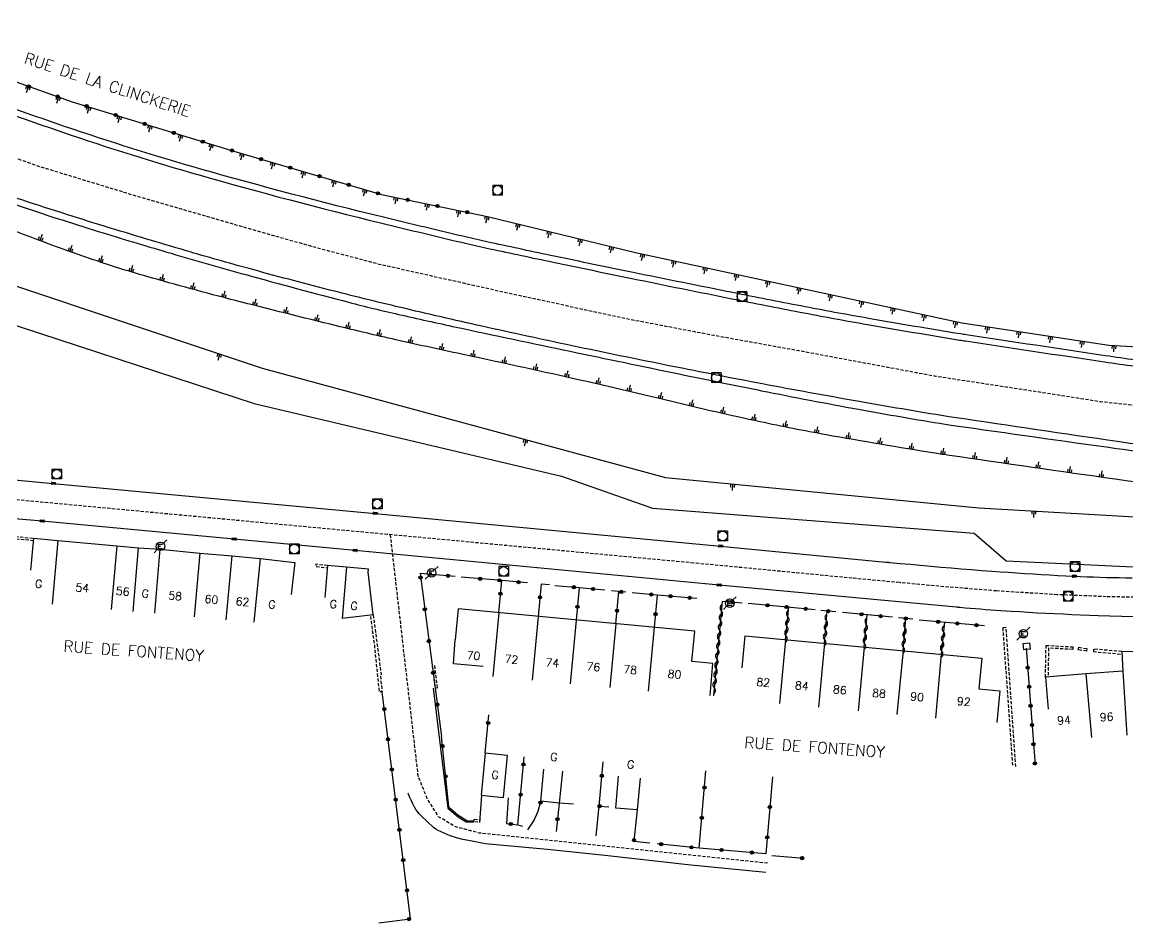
# Model space of a CAD drawing. Header units: millimetres. Extents: x 84999 to 86000, y 139000 to 140000.
# Drawn here: x 85462.4 to 85635, y 139859.4 to 140000 of the extents above; entities that cross this region are included whole.
import ezdxf
from ezdxf.enums import TextEntityAlignment as Align

# ---------------------------------------------------------------- set-up
doc = ezdxf.new("R2010")
doc.units = ezdxf.units.MM
doc.linetypes.add('DASHED', pattern=[0.75, 0.5, -0.25])
doc.layers.get('0').update_dxf_attribs({"linetype": 'CONTINUOUS'})
for name, color, linetype in [('W0001', 6, 'DASHED'), ('W0008', 7, 'CONTINUOUS'), ('W0100', 7, 'CONTINUOUS'), ('W0112', 1, 'DASHED'), ('W0211', 2, 'CONTINUOUS'), ('W0310', 3, 'CONTINUOUS'), ('W0322', 7, 'CONTINUOUS'), ('W0400', 7, 'CONTINUOUS'), ('W0420', 7, 'CONTINUOUS'), ('W0471', 7, 'CONTINUOUS'), ('W0989', 7, 'CONTINUOUS'), ('W0991', 7, 'CONTINUOUS'), ('W1102', 7, 'CONTINUOUS')]:
    doc.layers.add(name, color=color, linetype=linetype)
doc.styles.get("Standard").update_dxf_attribs({"font": 'romans.shx', "width": 0.85})

# ---------------------------------------------------------------- blocks, each defined once
blk = doc.blocks.new('t322o')
at = {"color": 0, "linetype": 'Continuous'}
for radius in [0.25, 0.15]:
    blk.add_circle((0, 0), radius, dxfattribs=at)
blk = doc.blocks.new('t211o')
at = {"color": 0, "linetype": 'Continuous'}
for p, q in [((-0.29, 0.5), (-0.29, 0)), ((0, 1), (0, 0)), ((0.29, 0.5), (0.29, 0))]:
    blk.add_line(p, q, dxfattribs=at)
blk = doc.blocks.new('T420')
for p, q in [((0.75, 0.75), (-0.75, 0.75)), ((-0.75, 0.75), (-0.75, -0.75)), ((0.75, 0.75), (0.75, -0.75)), ((0.75, -0.75), (-0.75, -0.75))]:
    blk.add_line(p, q)
blk.add_ellipse((0, 0), major_axis=(-0.53, 0.53), ratio=1, start_param=3.926991, end_param=10.210176)
blk = doc.blocks.new('t310o')
at = {"color": 0, "linetype": 'Continuous'}
for centre, start, end in [((-0.5, 0.38), 216.8699, 323.1304), ((0.5, -0.37), 36.8699, 143.1303)]:
    blk.add_arc(centre, 0.625, start, end, dxfattribs=at)
blk = doc.blocks.new('T471')
for p, q in [((-0.333334, 0.333334), (-0.333334, -0.333334)), ((-0.333334, 0.333334), (0.333334, 0.333334)), ((-0.333334, 0), (0, 0)), ((0.500001, 0.500001), (1.000002, 1.000002)), ((-0.500001, -0.500001), (-1.000002, -1.000002)), ((-0.333334, -0.333334), (0.333334, -0.333334))]:
    blk.add_line(p, q)
blk.add_ellipse((0, 0), major_axis=(0.471405, 0.471405), ratio=1, start_param=5.4977871438, end_param=11.780972451)
blk = doc.blocks.new('T400')
for p, q in [((-0.15, 0.3), (0.15, 0.3)), ((-0.15, -0.25), (-0.15, 0.3)), ((-0.15, 0.15), (0.15, 0.15)), ((-0.15, 0), (0.15, 0)), ((0.15, 0.3), (0.15, -0.25)), ((-0.15, -0.15), (0.15, -0.15)), ((-0.15, -0.25), (-0.15, -0.3)), ((-0.15, -0.3), (0.15, -0.3)), ((0.15, -0.3), (0.15, -0.25))]:
    blk.add_line(p, q)
blk = doc.blocks.new('t112o')
at = {"color": 0, "linetype": 'Continuous'}
for p, q in [((-0.5, 0.5), (0.5, 0.5)), ((-0.5, -0.5), (-0.5, 0.5)), ((0.5, 0.5), (0.5, -0.5)), ((0.5, -0.5), (-0.5, -0.5))]:
    blk.add_line(p, q, dxfattribs=at)

msp = doc.modelspace()

# ---------------------------------------------------------------- linework, layer by layer
at = {"layer": 'W0001', "flags": 128}
for points in [[(85407.33, 140000), (85414.11, 139997.22), (85432.19, 139989.67), (85448.54, 139983.35), (85464.77, 139977.58), (85480.64, 139972.75), (85495.7, 139968.39), (85508.18, 139964.86), (85518.15, 139962.24), (85536.2, 139958.2), (85556.52, 139953.78), (85570.34, 139951.15), (85583.67, 139948.75), (85605.03, 139944.76), (85620.87, 139942.35), (85630.78, 139940.79), (85643.32, 139939.44), (85661.75, 139937.06)], [(85578.79, 139868.73), (85533.77, 139873.44), (85529.96, 139874.45), (85527.41, 139875.99), (85525.61, 139878.85), (85524.23, 139882.33), (85519.9, 139919.99)]]:
    msp.add_lwpolyline(points, dxfattribs=at)
at = {"layer": 'W0001'}
msp.add_lwpolyline([(85641.3, 139910.12), (85631.66, 139910.33), (85624, 139910.64), (85614.54, 139911.22), (85606.29, 139911.89), (85599.37, 139912.53), (85591.98, 139913.22), (85567.26, 139915.58), (85453.14, 139926.22), (85433.96, 139927.86), (85399.33, 139930.25), (85367.54, 139932.16), (85354.99, 139932.89), (85346.02, 139933.42), (85286.52, 139936.97), (85280.65, 139937.34), (85275.66, 139937.69), (85271.73, 139938.03), (85267.2, 139938.52), (85262.68, 139939.05), (85255.34, 139940.14), (85249.09, 139941.12), (85243.22, 139942.16)], dxfattribs=at)
at = {"layer": 'W0008', "flags": 128}
for points in [[(85661.16, 139930.94, 0.008282), (85641.32, 139933.47, -0.006368), (85633.42, 139934.53, -0.000194), (85608.21, 139938.25, -0.003488), (85606.81, 139938.46, -0.003393), (85592.76, 139940.84, -0.003225), (85578, 139943.53, -0.002645), (85563.66, 139946.33, -0.002459), (85548.26, 139949.49, -0.002984), (85534.16, 139952.55, -0.003298), (85521.44, 139955.47, -0.004562), (85510.2, 139958.24, -0.004123), (85497.82, 139961.53, -0.004363), (85487.98, 139964.31, -0.003382), (85475.35, 139968.11, -0.00528), (85461.61, 139972.49, -0.00534), (85448.12, 139977.11, -0.00548), (85435.57, 139981.72, -0.005298), (85422.69, 139986.76, -0.004076), (85410.76, 139991.7, -0.004017), (85398.73, 139996.91, -0.00223), (85391.81, 140000)], [(85422.04, 140000, 0.004563), (85429.37, 139997.12, 0.002607), (85445.65, 139991.01, 0.003184), (85456.99, 139986.9, 0.003105), (85468.68, 139982.83, 0.012824), (85490.19, 139976.09, 0.009921), (85518.35, 139968.67, 0.001393), (85531.82, 139965.44, 0.005248), (85535.41, 139964.63, 0.001339), (85545.29, 139962.54, 0.001077), (85557.58, 139960, 0.001157), (85573.19, 139956.84, 0.001703), (85583.8, 139954.76, 0.004285), (85594.36, 139952.82, 0.003148), (85608.77, 139950.39, 0.002784), (85609.67, 139950.25, 0.000116), (85631.38, 139946.98, 0.005753), (85640.83, 139945.68, 0.006949), (85662.34, 139943.2)]]:
    msp.add_lwpolyline(points, format="xyb", dxfattribs=at)
at = {"layer": 'W0008'}
for points in [[(85458.98, 139928.75), (85467.25, 139928.02), (85517.49, 139923.33), (85571.43, 139918.23), (85597.27, 139915.73), (85597.34, 139915.73), (85597.4, 139915.73), (85597.46, 139915.72), (85597.52, 139915.72), (85597.59, 139915.7), (85597.65, 139915.7), (85597.71, 139915.7), (85597.77, 139915.69), (85597.84, 139915.69), (85597.89, 139915.69), (85599.48, 139915.53), (85601.08, 139915.38), (85602.66, 139915.23), (85604.26, 139915.09), (85605.85, 139914.95), (85607.44, 139914.81), (85609.03, 139914.69), (85610.62, 139914.56), (85612.22, 139914.44), (85613.81, 139914.31), (85613.81, 139914.31), (85615.09, 139914.22), (85616.38, 139914.14), (85617.66, 139914.05), (85618.95, 139913.97), (85620.23, 139913.88), (85621.52, 139913.8), (85622.8, 139913.73), (85624.09, 139913.66), (85625.38, 139913.59), (85626.66, 139913.53), (85626.66, 139913.53), (85627.67, 139913.5), (85628.68, 139913.45), (85629.68, 139913.42), (85630.69, 139913.38), (85631.7, 139913.34), (85632.7, 139913.31), (85633.7, 139913.3), (85634.71, 139913.27), (85635.72, 139913.25)], [(85635.96, 139907.19), (85634.1, 139907.23), (85632.24, 139907.3), (85630.38, 139907.36), (85629.03, 139907.41), (85627.67, 139907.47), (85626.31, 139907.52), (85624.96, 139907.58), (85623.6, 139907.64), (85622.25, 139907.72), (85620.89, 139907.78), (85619.54, 139907.86), (85618.18, 139907.94), (85616.83, 139908.03), (85616.83, 139908.03), (85616.02, 139908.08), (85615.23, 139908.12), (85614.43, 139908.19), (85613.62, 139908.25), (85612.83, 139908.3), (85612.03, 139908.36), (85611.23, 139908.42), (85610.43, 139908.5), (85609.63, 139908.56), (85608.84, 139908.64), (85608.78, 139908.64), (85608.73, 139908.64), (85608.67, 139908.66), (85608.62, 139908.66), (85608.56, 139908.66), (85608.5, 139908.67), (85608.45, 139908.67), (85608.39, 139908.67), (85608.34, 139908.69), (85608.28, 139908.69), (85588.05, 139910.55), (85571.23, 139912.14), (85522.02, 139916.83), (85514.4, 139917.56), (85495.51, 139919.33), (85465.52, 139922.14), (85427.69, 139925.33)]]:
    msp.add_lwpolyline(points, dxfattribs=at)
at = {"layer": 'W0008', "flags": 128}
for points in [[(85526.57, 139896.03), (85528.86, 139877.35), (85530.46, 139875.97), (85531.71, 139875.19), (85532.93, 139875.19)], [(85578.49, 139867.29), (85566.33, 139868.48), (85553.35, 139869.94), (85544.44, 139870.87), (85535.25, 139871.72), (85534.71, 139871.78), (85534.16, 139871.87), (85532.67, 139872.15), (85531.19, 139872.46), (85530.19, 139872.71), (85529.21, 139873.03), (85528.27, 139873.4), (85527.35, 139873.83), (85526.96, 139874.06), (85526.6, 139874.33), (85525.62, 139875.22), (85524.67, 139876.15), (85524.39, 139876.46), (85524.12, 139876.79), (85523.88, 139877.13), (85523.66, 139877.49), (85523.37, 139878.02), (85523.11, 139878.56), (85522.88, 139879.11), (85522.67, 139879.67)]]:
    msp.add_lwpolyline(points, dxfattribs=at)
at = {"layer": 'W0100'}
for points in [[(85463.73, 139914.48), (85464.21, 139919.45), (85467.98, 139919.09), (85477.18, 139918.28), (85480.55, 139917.97), (85483.93, 139917.72), (85490.15, 139917.12), (85495.17, 139916.69), (85499.57, 139916.27), (85504.98, 139915.66), (85504.41, 139910.69)], [(85569.8, 139894.89), (85570.26, 139899.88), (85566.95, 139900.19), (85567.4, 139904.95), (85530.48, 139908.41), (85530.02, 139903.62)], [(85574.84, 139899.25), (85575.3, 139904.22), (85612.22, 139900.75), (85611.77, 139895.95), (85615.07, 139895.66), (85614.6, 139890.67)], [(85639.17, 139901.61), (85634.09, 139901.77), (85634.28, 139898.69), (85628.47, 139898.3), (85622.17, 139897.75), (85622.6, 139892.77)]]:
    msp.add_lwpolyline(points, dxfattribs=at)
at = {"layer": 'W0100', "flags": 128}
for points in [[(85517.18, 139907.48), (85516.42, 139914.17), (85516.48, 139914.61), (85513.02, 139914.95), (85510.06, 139915.2), (85509.64, 139910.22)], [(85517.18, 139907.48), (85512.34, 139906.93)], [(85534.35, 139899.43), (85529.72, 139899.85), (85530.02, 139903.62)], [(85546.74, 139883.11), (85546.26, 139878.13), (85543.37, 139878.41), (85543.86, 139883.39)], [(85558.87, 139882.03), (85558.43, 139877.05), (85555.08, 139877.35), (85555.52, 139882.33)]]:
    msp.add_lwpolyline(points, dxfattribs=at)
msp.add_lwpolyline([(85538.19, 139885.56), (85534.7, 139885.89), (85534.08, 139879.33), (85537.57, 139879)], close=True, dxfattribs=at)
at = {"layer": 'W0112'}
for points in [[(85464.17, 139919.06), (85457.78, 139919.66), (85452.01, 139911.34), (85451.68, 139911.56), (85457.59, 139920.08), (85464.21, 139919.45)], [(85617.55, 139883.81), (85616.02, 139905.5), (85615.5, 139905.47), (85617.04, 139883.78)], [(85622.17, 139897.75), (85622.27, 139902.73), (85626.47, 139902.5), (85626.45, 139902.09), (85622.66, 139902.31), (85622.57, 139897.78)], [(85627.3, 139902.05), (85627.36, 139902.44), (85628.66, 139902.23), (85628.59, 139901.83), (85627.3, 139902.05)], [(85634.09, 139901.77), (85629.68, 139902.14), (85629.65, 139901.75), (85634.12, 139901.36)]]:
    msp.add_lwpolyline(points, dxfattribs=at)
at = {"layer": 'W0112', "flags": 128}
for points in [[(85510.06, 139915.2), (85508.26, 139915.38), (85508.22, 139915.03), (85510.03, 139914.85)], [(85517.18, 139907.48), (85518.45, 139898.17), (85518.31, 139898.15), (85518.59, 139895.5), (85518.19, 139895.45), (85517.43, 139902.7), (85516.79, 139907.43)]]:
    msp.add_lwpolyline(points, dxfattribs=at)
for points in [[(85527.26, 139896.12), (85526.81, 139899.54), (85526.41, 139899.48), (85526.86, 139896.07)], [(85532.98, 139875.59), (85533.83, 139875.5), (85533.79, 139875.1), (85532.93, 139875.19)]]:
    msp.add_lwpolyline(points, close=True, dxfattribs=at)
at = {"layer": 'W0211', "flags": 128}
for points in [[(85660.63, 139925.42, 0.002275), (85641.06, 139927.63, -0.007332), (85633.08, 139928.65, -0.00029), (85607.18, 139932.38, -0.003337), (85604.94, 139932.72, -0.005245), (85587.93, 139935.59, -0.008591), (85577.59, 139937.63, -0.006524), (85563.83, 139940.78, 0.00507), (85546.13, 139944.89, 0.002166), (85531.74, 139948.02, -0.002835), (85520.74, 139950.42, -0.004835), (85511.45, 139952.6, -0.002828), (85495.63, 139956.56, -0.006714), (85481.86, 139960.3, -0.011754), (85474.08, 139962.72, -0.009185), (85464.68, 139966.08, 0.005111), (85447.83, 139972.26, 0.005383), (85431.12, 139978, -0.008984), (85421.13, 139981.51, -0.013644), (85413.71, 139984.5, -0.005935), (85396.94, 139992.04, -0.00376), (85380.11, 140000)], [(85389.29, 140000, 0.003182), (85398.46, 139995.94, 0.003423), (85411.24, 139990.47, 0.003943), (85422.41, 139985.89, 0.004542), (85434.85, 139981.03, 0.004412), (85447.75, 139976.26, 0.005478), (85462.23, 139971.22, 0.006231), (85475.06, 139967.1, 0.003684), (85485.66, 139963.92, 0.00336), (85497.33, 139960.59, 0.0039), (85513.4, 139956.27, 0.008135), (85521.14, 139954.39, 0.002719), (85530.15, 139952.4, 0.001376), (85547.96, 139948.63, 0.000801), (85564.99, 139945.09, 0.001062), (85577.84, 139942.48, 0.004616), (85592.97, 139939.58, 0.005177), (85606.51, 139937.26, 0.004732), (85607.79, 139937.06, 0.000236), (85633.29, 139933.47, 0.005357), (85641.25, 139932.44, -0.000621), (85661.05, 139930.12)], [(85662.41, 139944.16, -0.006878), (85640.95, 139946.63, -0.005754), (85631.52, 139947.93, -0.000116), (85609.81, 139951.19, -0.002784), (85608.92, 139951.33, -0.003148), (85594.52, 139953.76, -0.004285), (85583.99, 139955.7, -0.001703), (85573.38, 139957.78, -0.001157), (85557.77, 139960.93, -0.001077), (85545.48, 139963.47, -0.001339), (85535.61, 139965.57, -0.005248), (85532.05, 139966.37, -0.001393), (85518.58, 139969.6, -0.009921), (85490.45, 139977.02, -0.012824), (85468.99, 139983.73, -0.003105), (85457.31, 139987.8, -0.003184), (85445.98, 139991.91, -0.002607), (85429.71, 139998.02, -0.003173), (85424.62, 140000)]]:
    msp.add_lwpolyline(points, format="xyb", dxfattribs=at)
msp.add_lwpolyline([(85535.03, 139969.67), (85558.16, 139964.05), (85609.12, 139953.09), (85632.05, 139949.58), (85662.16, 139947.89)], dxfattribs=at)
at = {"layer": 'W0211'}
for points in [[(85439.41, 139966.14), (85499.88, 139946), (85562.85, 139928.92), (85611.79, 139924.2), (85653.23, 139921.8), (85678.5, 139919.83), (85678.95, 139923.78), (85660.63, 139925.42)], [(85437.54, 139960.44), (85498.61, 139940.48), (85546.58, 139929.14), (85560.81, 139924.16), (85611.05, 139920.23), (85616.05, 139915.95), (85636.94, 139914.94), (85680.62, 139914.89), (85682.22, 139919.17), (85683.14, 139924.61), (85681.37, 139927.92), (85661.05, 139930.12)]]:
    msp.add_lwpolyline(points, dxfattribs=at)
at = {"layer": 'W0310'}
for points in [[(85571.7, 139909.59), (85570.32, 139894.84)], [(85581.6, 139903.62), (85582.08, 139908.69)], [(85587.66, 139903.06), (85588.09, 139908.09)], [(85593.85, 139902.47), (85594.34, 139907.5)], [(85599.93, 139901.91), (85600.38, 139906.94)], [(85606.4, 139906.33), (85605.91, 139901.34)]]:
    msp.add_lwpolyline(points, dxfattribs=at)
at = {"layer": 'W0322', "flags": 128}
for points in [[(85436.07, 140000), (85447.38, 139995.66), (85470.21, 139987.58), (85495.94, 139979.72), (85518.52, 139973.11), (85535.03, 139969.67)], [(85518.08, 139859.42), (85523.05, 139860.05), (85518.59, 139895.5)], [(85534.7, 139885.89), (85535.28, 139891.87)], [(85529.01, 139877.57), (85527.85, 139888.53)], [(85539.78, 139874.7), (85540.78, 139885.31)], [(85552.49, 139877.65), (85553.09, 139884.55)], [(85568.1, 139871.09), (85569.15, 139883.14)], [(85579.56, 139882.23), (85578.51, 139870.2), (85568.1, 139871.09), (85561.55, 139871.78)], [(85533.83, 139875.16), (85534.16, 139879.32)], [(85538.29, 139878.96), (85537.99, 139874.94), (85539.78, 139874.7), (85540.49, 139874.51)], [(85541.33, 139873.92), (85542.27, 139875.36), (85542.96, 139876.85), (85543.37, 139878.41)], [(85548.46, 139877.97), (85546.26, 139878.13), (85545.75, 139873.69)], [(85528.98, 139877.52), (85530.4, 139876.27), (85531.84, 139875.4), (85532.93, 139875.35)], [(85552, 139872.99), (85552.49, 139877.65), (85553.98, 139877.54)], [(85558.43, 139877.05), (85557.9, 139872.15), (85560.42, 139871.89)], [(85579.44, 139869.96), (85584.46, 139869.51)]]:
    msp.add_lwpolyline(points, dxfattribs=at)
at = {"layer": 'W0322'}
for points in [[(85529.98, 139913.5), (85524.52, 139913.94), (85527.85, 139888.53)], [(85541.29, 139912.47), (85537.27, 139912.86), (85530.92, 139913.38)], [(85536.8, 139907.81), (85537.27, 139912.86)], [(85543.43, 139912.27), (85542.96, 139907.23)], [(85544.73, 139912.19), (85543.43, 139912.27)], [(85553.37, 139911.34), (85549.38, 139911.73), (85549.38, 139911.73), (85545.55, 139912.02)], [(85549.38, 139911.73), (85548.9, 139906.69)], [(85556.64, 139911.02), (85555.56, 139911.12), (85555.56, 139911.12), (85554.43, 139911.22)], [(85555.09, 139906.11), (85555.56, 139911.12)], [(85567.73, 139910.05), (85561.56, 139910.59), (85561.56, 139910.59), (85557.65, 139910.92)], [(85561.56, 139910.59), (85561.09, 139905.55)], [(85574.84, 139909.33), (85571.7, 139909.59)], [(85586.21, 139908.3), (85575.77, 139909.27)], [(85589.43, 139907.97), (85587.12, 139908.17)], [(85598.28, 139907.11), (85590.47, 139907.88)], [(85601.48, 139906.83), (85599.25, 139907.03)], [(85612.68, 139905.77), (85602.44, 139906.69)], [(85619.18, 139902.27), (85620.55, 139884.03)]]:
    msp.add_lwpolyline(points, dxfattribs=at)
at = {"layer": 'W1102'}
for points in [[(85467.98, 139919.09), (85467.06, 139909.14)], [(85477.18, 139918.28), (85476.28, 139908.31)], [(85479.73, 139908), (85480.55, 139917.97)], [(85483.09, 139907.75), (85483.93, 139917.72)], [(85490.15, 139917.12), (85489.23, 139907.17)], [(85494.26, 139906.72), (85495.17, 139916.69)], [(85499.57, 139916.27), (85498.54, 139906.33)], [(85513.02, 139914.95), (85512.34, 139906.93)], [(85536.8, 139907.81), (85535.87, 139897.86)], [(85542.96, 139907.23), (85542.03, 139897.28)], [(85548.9, 139906.69), (85547.97, 139896.73)], [(85555.09, 139906.11), (85554.16, 139896.16)], [(85561.09, 139905.55), (85560.16, 139895.59)], [(85581.6, 139903.62), (85580.66, 139893.67)], [(85587.66, 139903.06), (85586.72, 139893.11)], [(85593.85, 139902.47), (85592.91, 139892.52)], [(85599.93, 139901.91), (85598.99, 139891.95)], [(85605.91, 139901.34), (85604.98, 139891.39)], [(85634.28, 139898.69), (85634.9, 139888.7)], [(85628.47, 139898.3), (85629.34, 139888.33)]]:
    msp.add_lwpolyline(points, dxfattribs=at)

# ---------------------------------------------------------------- block references
at = {"layer": 'W0112', "rotation": 95.26315075631348}
msp.add_blockref('t112o', (85619.24, 139902.58), dxfattribs=at)
at = {"layer": 'W0211'}
for p, rotation in [((85463.41, 139989.98), 160.5010293860715), ((85468.12, 139988.32), 160.501029386026), ((85472.87, 139986.76), 163.0079161110739), ((85477.66, 139985.3), 163.0079161110926), ((85482.44, 139983.84), 163.0079161110271), ((85487.22, 139982.38), 163.007916111054), ((85492, 139980.92), 163.0079161110711), ((85496.79, 139979.47), 163.7050898790417), ((85501.59, 139978.06), 163.705089879055), ((85506.38, 139976.66), 163.7050898790417), ((85511.18, 139975.26), 163.7050898790056), ((85515.98, 139973.85), 163.7050898789668), ((85520.83, 139972.63), 168.2179533762206), ((85525.72, 139971.61), 168.2179533762123), ((85530.62, 139970.59), 168.2179533762369), ((85535.03, 139969.67), 166.3488181514354), ((85539.89, 139968.49), 166.3488181513408), ((85465.14, 139965.91), 339.3662744853565), ((85544.75, 139967.31), 166.3488181514671), ((85549.61, 139966.13), 166.3488181514376), ((85469.83, 139964.19), 340.4201667070734), ((85554.47, 139964.95), 166.3488181514026), ((85474.56, 139962.56), 341.5347201482554), ((85559.33, 139963.8), 167.8590186008996), ((85564.22, 139962.75), 167.8590186008491), ((85479.33, 139961.04), 343.1874402139198), ((85569.11, 139961.7), 167.8590186008485), ((85484.13, 139959.65), 344.3153436689598), ((85488.95, 139958.33), 344.8547231052117), ((85574, 139960.65), 167.859018600856), ((85578.88, 139959.59), 167.8590186008476), ((85493.78, 139957.04), 345.3941025415353), ((85583.77, 139958.54), 167.8590186008374), ((85588.66, 139957.49), 167.8590186009022), ((85498.62, 139955.8), 345.7227685095246), ((85503.47, 139954.57), 345.9214470797808), ((85593.55, 139956.44), 167.859018600883), ((85508.32, 139953.37), 346.1201256499474), ((85598.44, 139955.39), 167.8590186007964), ((85603.32, 139954.34), 167.8590186008172), ((85513.18, 139952.18), 346.4548036249229), ((85608.21, 139953.28), 167.8590186008569), ((85613.15, 139952.47), 171.2962280583261), ((85518.05, 139951.03), 347.0353939747647), ((85522.92, 139949.93), 347.4852838554729), ((85618.09, 139951.72), 171.2962280583196), ((85623.03, 139950.96), 171.2962280582353), ((85527.81, 139948.86), 347.7739126374061), ((85532.7, 139947.81), 347.9726209628034), ((85627.97, 139950.2), 171.2962280582663), ((85632.92, 139949.53), 176.7904946835088), ((85493.25, 139948.21), 164.4715834162672), ((85537.59, 139946.76), 347.8041851809007), ((85542.47, 139945.7), 347.6357493989308), ((85547.35, 139944.62), 347.4294450095105), ((85552.23, 139943.52), 347.1096483840324), ((85557.1, 139942.39), 346.789851758588), ((85561.97, 139941.23), 346.4700551329967), ((85566.83, 139940.06), 346.6739265967897), ((85571.7, 139938.93), 347.2033212096893), ((85576.58, 139937.85), 347.7327158225665), ((85581.47, 139936.82), 348.5832217905855), ((85586.38, 139935.87), 349.5177688333023), ((85541.08, 139934.83), 166.637650406405), ((85591.3, 139934.99), 350.0502883193518), ((85596.23, 139934.14), 350.398623075359), ((85601.16, 139933.32), 350.7469578312529), ((85606.1, 139932.54), 351.4093302682127), ((85611.05, 139931.82), 351.7880213004681), ((85616, 139931.1), 351.8007066384421), ((85620.95, 139930.39), 351.8133919763596), ((85625.9, 139929.68), 351.8260773142514), ((85630.85, 139928.97), 351.838762652159), ((85573.36, 139927.91), 177), ((85620.39, 139923.7), 178.674165227839)]:
    msp.add_blockref('t211o', p, dxfattribs=dict(at, rotation=rotation))
at = {"layer": 'W0310'}
for p, rotation in [((85571.56, 139908.1), 264.6442230898829), ((85571.42, 139906.61), 264.6442230898829), ((85581.94, 139907.19), 84.62296462173968), ((85587.96, 139906.6), 85.11960945788167), ((85571.28, 139905.11), 264.6442230898829), ((85581.8, 139905.7), 84.62296462173968), ((85587.83, 139905.1), 85.11960945788167), ((85594.05, 139904.51), 84.41255985935507), ((85594.2, 139906.01), 84.41255985935507), ((85600.25, 139905.44), 84.85393685425147), ((85606.25, 139904.84), 264.4502712912897), ((85571.14, 139903.62), 264.6442230898829), ((85581.66, 139904.21), 84.62296462173968), ((85587.7, 139903.61), 85.11960945788167), ((85593.91, 139903.02), 84.41255985935507), ((85600.11, 139903.95), 84.85393685425147), ((85606.11, 139903.34), 264.4502712912897), ((85571, 139902.13), 264.6442230898829), ((85599.98, 139902.46), 84.85393685425147), ((85605.96, 139901.85), 264.4502712912897), ((85570.86, 139900.63), 264.6442230898829), ((85570.58, 139897.65), 264.6442230898829), ((85570.72, 139899.14), 264.6442230898829), ((85570.44, 139896.15), 264.6442230898829)]:
    msp.add_blockref('t310o', p, dxfattribs=dict(at, rotation=rotation))
at = {"layer": 'W0322'}
for p, rotation in [((85463.45, 139989.97), 340.5010293859906), ((85467.93, 139988.38), 340.5010293859906), ((85472.44, 139986.9), 343.0079161110745), ((85476.98, 139985.51), 343.0079161110745), ((85481.52, 139984.12), 343.0079161110745), ((85486.06, 139982.73), 343.0079161110745), ((85490.61, 139981.34), 343.0079161110745), ((85495.15, 139979.96), 343.0079161110745), ((85499.71, 139978.61), 343.7050898790104), ((85504.26, 139977.28), 343.7050898790104), ((85508.82, 139975.95), 343.7050898790104), ((85513.38, 139974.61), 343.7050898790104), ((85517.94, 139973.28), 343.7050898790104), ((85522.58, 139972.27), 348.2179533762321), ((85527.23, 139971.3), 348.2179533762321), ((85531.88, 139970.33), 348.2179533762321), ((85524.6, 139913.32), 277.4805144462601), ((85528.88, 139913.59), 175.4196152424341), ((85533.91, 139913.13), 175.3533569656047), ((85536.9, 139912.89), 175.3533569656047), ((85539.89, 139912.6), 174.4551209769861), ((85537.07, 139910.8), 84.69422309723667), ((85548.54, 139911.8), 175.7987806391552), ((85551.53, 139911.52), 174.4119216265035), ((85555.94, 139911.08), 175.2664976763699), ((85560.64, 139910.67), 175.2083750546058), ((85563.63, 139910.41), 174.9361732757632), ((85543.24, 139910.22), 264.676632194728), ((85549.09, 139908.75), 264.6053168012321), ((85566.61, 139910.15), 174.9361732757632), ((85578.76, 139908.99), 174.6975922122253), ((85581.75, 139908.71), 174.6975922122253), ((85525.25, 139908.36), 277.4805144462601), ((85555.28, 139908.14), 84.66130296748462), ((85561.29, 139907.61), 264.6942230972671), ((85584.73, 139908.43), 174.6975922122253), ((85593.45, 139907.58), 174.4030677767769), ((85596.44, 139907.29), 174.4030677767769), ((85605.43, 139906.42), 174.8566694303007), ((85608.41, 139906.15), 174.8566694303007), ((85611.4, 139905.88), 174.8566694303007), ((85525.9, 139903.4), 277.4805144462601), ((85526.55, 139898.45), 277.4805144462601), ((85619.4, 139899.27), 274.2879894054025), ((85619.63, 139896.28), 274.2879894054025), ((85527.2, 139893.49), 277.4805144462601), ((85619.85, 139893.29), 274.2879894054025), ((85518.93, 139892.79), 97.16660729757348), ((85535.16, 139890.62), 84.43914203693477), ((85620.08, 139890.3), 274.2879894054025), ((85519.52, 139888.08), 97.16660729757348), ((85528.01, 139887.02), 96.0362820086848), ((85620.3, 139887.31), 274.2879894054025), ((85520.11, 139883.36), 97.16660729757348), ((85540.67, 139884.16), 84.61175246066125), ((85620.53, 139884.32), 274.2879894054025), ((85528.51, 139882.3), 96.0362820086848), ((85552.9, 139882.38), 85.00503403852153), ((85540.22, 139879.43), 84.61175246066125), ((85568.93, 139880.55), 85.00503403851454), ((85520.71, 139878.65), 97.16660729757348), ((85543.32, 139878.19), 75.20796824256878), ((85552.55, 139877.65), 355.6638360024196), ((85579.15, 139877.5), 265.005034038472), ((85538.7, 139874.85), 352.438850261626), ((85545.97, 139875.61), 263.462741475556), ((85568.51, 139875.82), 85.00503403851454), ((85521.3, 139873.94), 97.16660729757348), ((85578.73, 139872.77), 265.005034038472), ((85557.92, 139872.33), 263.8020556123188), ((85562.16, 139871.71), 174.0151722131499), ((85566.88, 139871.22), 174.0151722131499), ((85571.61, 139870.79), 175.1246465937594), ((85521.89, 139869.22), 97.16660729757348), ((85576.34, 139870.39), 175.1246465937594), ((85584.17, 139869.53), 354.7784119044217), ((85522.48, 139864.51), 97.16660729757348), ((85522.8, 139860.01), 7.166607297504369)]:
    msp.add_blockref('t322o', p, dxfattribs=dict(at, rotation=rotation))
for p in [(85573.27, 139909.46), (85588.27, 139908.07), (85600.36, 139906.93)]:
    msp.add_blockref('t322o', p, dxfattribs=at)
at = {"layer": 'W0400'}
for p, rotation in [((85467.25, 139928.02), 264.6729373803012), ((85517.49, 139923.33), 264.6729373796417), ((85465.52, 139922.14), 84.67293738006504), ((85495.51, 139919.33), 84.67293738011116), ((85514.4, 139917.56), 84.67293738014537), ((85571.43, 139918.23), 264.5478875232615), ((85626.67, 139913.53), 267.6627093879466), ((85571.23, 139912.14), 84.54788752317648)]:
    msp.add_blockref('T400', p, dxfattribs=dict(at, rotation=rotation))
at = {"layer": 'W0420'}
for p in [(85536.61, 139973.75), (85574.79, 139957.17), (85570.76, 139944.5), (85467.79, 139929.45), (85517.83, 139924.81), (85571.77, 139919.8), (85504.89, 139917.78), (85626.77, 139915.02), (85537.56, 139914.27), (85625.72, 139910.39)]:
    msp.add_blockref('T420', p, dxfattribs=at)
at = {"layer": 'W0471'}
for p in [(85483.98, 139918.19), (85526.33, 139914.05), (85572.88, 139909.33), (85618.72, 139904.55)]:
    msp.add_blockref('T471', p, dxfattribs=at)

# ---------------------------------------------------------------- texts
at = {"layer": 'W0989'}
for s, rotation, p in [('RUE DE LA CLINCKERIE', 341.796, (85475.72, 139990.23)), ('RUE DE FONTENOY', 356, (85479.8, 139901.87)), ('RUE DE FONTENOY', 356, (85586.13, 139886.84)), ('RUE DE FONTENOY', 356, (85586.13, 139886.84))]:
    msp.add_text(s, height=1.75, rotation=rotation, dxfattribs=at).set_placement(p, align=Align.MIDDLE)
at = {"layer": 'W0991'}
for s, rotation, p in [('G', 355, (85464.96, 139912.33)), ('54', 355, (85471.79, 139911.7)), ('56', 355, (85478.09, 139911.16)), ('G', 355, (85481.6, 139910.81)), ('58', 355, (85486.27, 139910.45)), ('60', 355, (85491.94, 139909.91)), ('62', 355, (85496.8, 139909.55)), ('G', 355, (85501.39, 139909.1)), ('G', 355, (85510.98, 139909.17)), ('G', 355, (85514.21, 139908.89)), ('70', 355, (85532.86, 139901.15)), ('72', 355, (85538.8, 139900.55)), ('74', 355, (85545.19, 139900.01)), ('76', 355, (85551.58, 139899.39)), ('78', 355, (85557.33, 139898.94)), ('80', 355, (85564.26, 139898.22)), ('82', 355, (85578.11, 139896.96)), ('84', 355, (85584.14, 139896.42)), ('86', 355, (85590.07, 139895.79)), ('88', 355, (85596.19, 139895.25)), ('90', 355, (85602.13, 139894.71)), ('92', 355, (85609.42, 139893.98)), ('94', 4, (85625.07, 139891.05)), ('96', 4, (85631.72, 139891.56)), ('G', 354.6118, (85545.42, 139885.31)), ('G', 354.6118, (85557.4, 139884.13)), ('G', 354.6118, (85536.24, 139882.51))]:
    msp.add_text(s, height=1.25, rotation=rotation, dxfattribs=at).set_placement(p, align=Align.MIDDLE)

doc.saveas('drawing.dxf')
